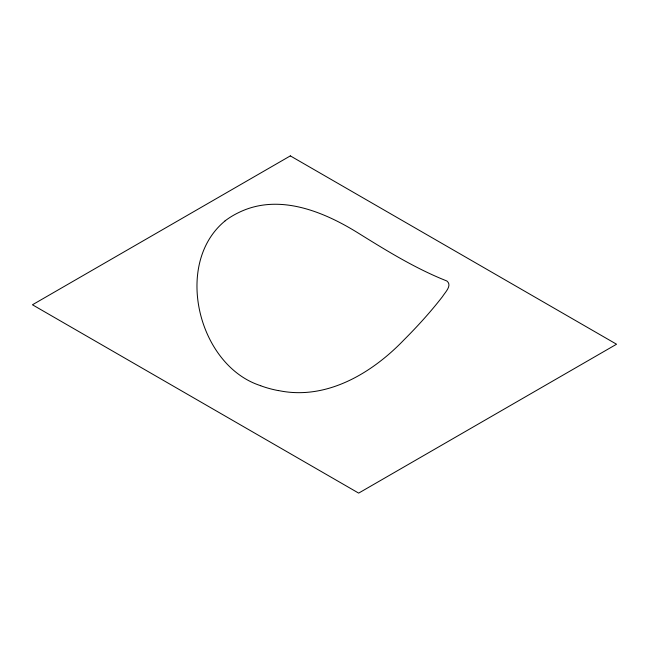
<?xml version="1.0" encoding="UTF-8"?>
<svg xmlns="http://www.w3.org/2000/svg" width="649" height="649" viewBox="0 0 649 649"><rect width="100%" height="100%" fill="white"/><g stroke="black" fill="none" stroke-linecap="round" stroke-linejoin="round"><path stroke-width="0.97" d="M225.098 220.895C172.975 263.599 198.156 365.76 260.728 385.701M278.591 390.568C326.447 400.611 372.096 373.126 404.076 339.776C417.713 326.123 430.725 311.796 442.545 296.536C445.019 292.383 452.556 285.455 446.861 280.985C415.62 268.629 386.942 250.912 358.475 233.218C323.648 211.501 278.526 192.891 238.637 212.596A113.242 86.536 29.6 0 0 225.065 220.871M278.559 390.641A113.242 95.395 -20.3 0 1 260.695 385.757M290.338 155.89L32.45 304.779L358.662 493.11L616.55 344.221L290.338 155.89"/></g></svg>
